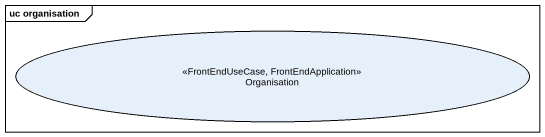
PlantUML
@startuml
mainframe uc organisation
usecase Organisation <<FrontEndUseCase, FrontEndApplication>>
@enduml
